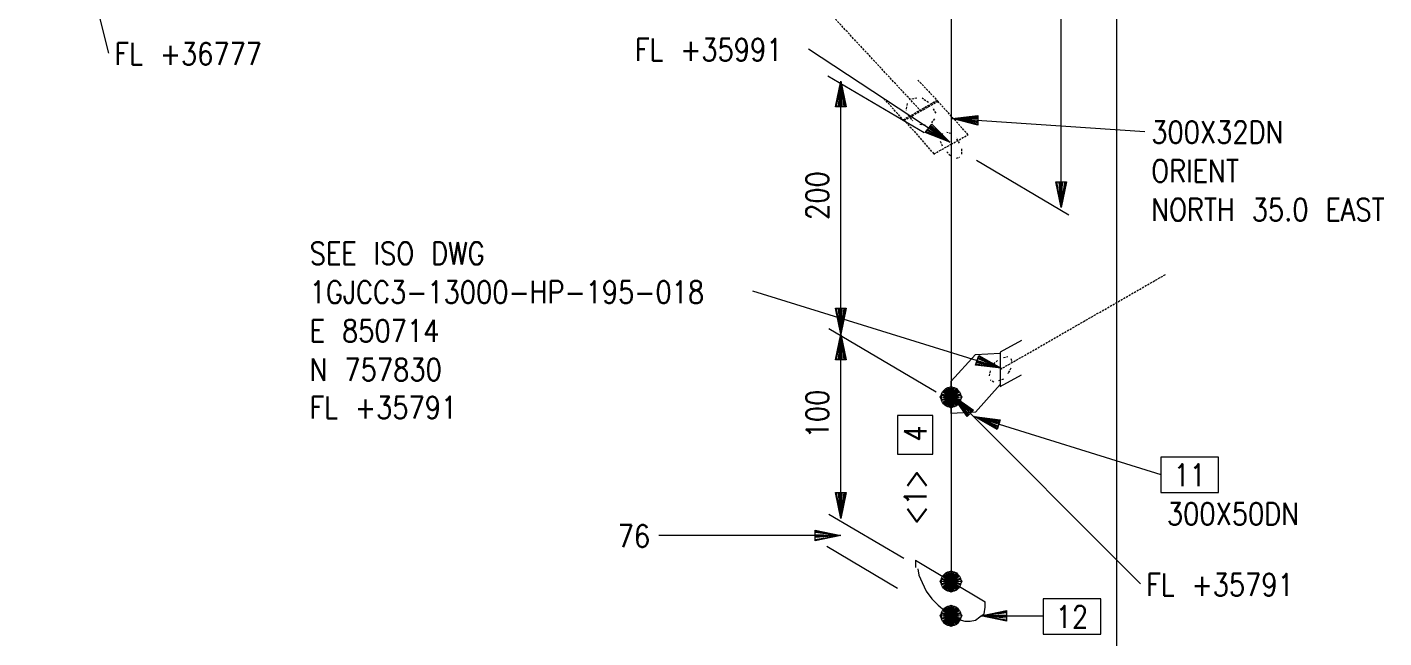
# Model space of a CAD drawing. Extents: x 0 to 841, y 0 to 594.
# Drawn here: x 403.9 to 568.7, y 288.6 to 362.7 of the extents above; entities that cross this region are included whole.
import ezdxf

# ---------------------------------------------------------------- set-up
doc = ezdxf.new("R2010")
doc.units = 0
doc.header["$MEASUREMENT"] = 0
doc.linetypes.add('HIDDEN', pattern=[0.375, 0.25, -0.125])
for name, color, linetype, lineweight in [('1', 7, 'Continuous', 9), ('3', 7, 'Continuous', 9), ('T-TEXT1', 7, 'Continuous', 9)]:
    doc.layers.add(name, color=color, linetype=linetype, lineweight=lineweight)
doc.styles.add('TXT', font='txt.shx')

msp = doc.modelspace()

# ---------------------------------------------------------------- linework, layer by layer
at = {"layer": '1', "color": 1, "linetype": 'Continuous', "lineweight": 0}
for p, q in [((516.0875, 410.875), (516.0875, 348.475)), ((516.0875, 348.475), (516.0875, 317.7875)), ((516.0875, 317.7875), (516.0875, 295.4375))]:
    msp.add_line(p, q, dxfattribs=at)
at = {"layer": '3', "color": 2, "linetype": 'Continuous', "lineweight": 0}
for p, q in [((536.2375, 279.7), (536.2375, 451.825)), ((529.475, 340.8), (529.475, 403.2)), ((403.8875, 398.9125), (413.775, 359.525)), ((515.95, 348.7375), (498.7875, 360.0375)), ((501.1375, 356.7875), (512.8375, 349.9)), ((502.6875, 325.4625), (502.6875, 356.1375)), ((516.2125, 351.5875), (539.6125, 350.0375)), ((530.3875, 339.8875), (519.2, 346.525)), ((522.1875, 321.3), (492.0375, 330.6625)), ((501.2625, 326.1125), (514.2625, 318.4375)), ((502.6875, 303.1), (502.6875, 325.4625)), ((516.2125, 318.05), (539.0875, 295.175)), ((518.9375, 315.45), (541.5625, 308.4375)), ((501.2625, 303.625), (510.3625, 298.2875)), ((502.6875, 301.025), (480.5875, 301.025)), ((501, 299.725), (509.5875, 294.65)), ((519.725, 291.275), (527.2625, 291.275))]:
    msp.add_line(p, q, dxfattribs=at)
at = {"layer": '3', "color": 2, "linetype": 'HIDDEN', "lineweight": 0}
for p, q in [((512.4375, 352.5), (493.075, 373.3)), ((512.05, 356.275), (514.525, 353.675)), ((510.3625, 351.3375), (508.025, 353.9375)), ((514.3875, 353.8), (510.3625, 351.4625)), ((514.525, 353.675), (510.3625, 351.3375)), ((510.75, 353.4125), (510.625, 352.6375)), ((511.925, 354.0625), (511.1375, 353.9375)), ((513.35, 353.5375), (512.575, 354.0625)), ((514.2625, 352.2375), (513.875, 352.8875)), ((518.1625, 349.6375), (514.3875, 353.8)), ((510.3625, 351.4625), (514, 347.3)), ((510.8875, 351.9875), (511.4, 351.3375)), ((513.7375, 351.075), (514.1375, 351.5875)), ((512.3125, 350.9375), (512.9625, 350.8125)), ((515.0375, 349.775), (514.7875, 349.3875)), ((516.0875, 349.775), (515.5625, 349.9)), ((516.0875, 348.475), (518.1625, 349.6375)), ((514, 347.3), (516.0875, 348.475)), ((514.7875, 348.8625), (515.0375, 348.2125)), ((517.125, 348.6), (516.7375, 349.25)), ((517.3875, 347.3), (517.3875, 347.95)), ((515.5625, 347.5625), (516.0875, 347.0375)), ((516.7375, 346.7875), (517.125, 346.9125)), ((521.2875, 321.825), (521.8, 322.3375)), ((522.45, 322.6), (522.975, 322.7375)), ((523.3625, 321.3), (522.975, 320.65)), ((523.3625, 322.475), (523.4875, 321.95)), ((520.7625, 320.3875), (520.8875, 321.0375)), ((521.2875, 319.6125), (520.8875, 319.875)), ((522.45, 320), (521.8, 319.7375))]:
    msp.add_line(p, q, dxfattribs=at)
at = {"layer": '3', "color": 1, "linetype": 'HIDDEN', "lineweight": 0}
msp.add_line((522.0625, 321.175), (542.2125, 332.7375), dxfattribs=at)
at = {"layer": '3', "color": 2, "linetype": 'Continuous', "lineweight": 0}
for points in [[(502.0375, 353.025), (502.6875, 356.1375), (503.3375, 353.025), (502.0375, 353.025)], [(502.175, 353.025), (502.6875, 356.1375), (503.2125, 353.025)], [(502.4375, 353.025), (502.6875, 356.1375), (503.0875, 353.025)], [(502.5625, 353.025), (502.6875, 356.1375), (502.825, 353.025)], [(519.3375, 350.8125), (516.2125, 351.5875), (519.3375, 351.9875), (519.3375, 350.8125)], [(519.3375, 350.9375), (516.2125, 351.5875), (519.3375, 351.85)], [(519.3375, 351.075), (516.2125, 351.5875), (519.3375, 351.725)], [(519.3375, 351.2), (516.2125, 351.5875), (519.3375, 351.5875)], [(513.7375, 350.9375), (515.95, 348.7375), (512.9625, 349.9), (513.7375, 350.9375)], [(513.6125, 350.8125), (515.95, 348.7375), (513.0875, 350.0375)], [(513.6125, 350.6875), (515.95, 348.7375), (513.225, 350.1625)], [(513.4875, 350.55), (515.95, 348.7375), (513.225, 350.2875)], [(530.125, 343.925), (529.475, 340.8), (528.825, 343.925), (530.125, 343.925)], [(529.9875, 343.925), (529.475, 340.8), (528.95, 343.925)], [(529.8625, 343.925), (529.475, 340.8), (529.2125, 343.925)], [(529.6, 343.925), (529.475, 340.8), (529.3375, 343.925)], [(503.3375, 328.5875), (502.6875, 325.4625), (502.0375, 328.5875), (503.3375, 328.5875)], [(503.2125, 328.5875), (502.6875, 325.4625), (502.175, 328.5875)], [(503.0875, 328.5875), (502.6875, 325.4625), (502.4375, 328.5875)], [(502.825, 328.5875), (502.6875, 325.4625), (502.5625, 328.5875)], [(502.0375, 322.3375), (502.6875, 325.4625), (503.3375, 322.3375), (502.0375, 322.3375)], [(502.175, 322.3375), (502.6875, 325.4625), (503.2125, 322.3375)], [(502.4375, 322.3375), (502.6875, 325.4625), (503.0875, 322.3375)], [(502.5625, 322.3375), (502.6875, 325.4625), (502.825, 322.3375)], [(519.4625, 322.8625), (522.1875, 321.3), (519.075, 321.6875), (519.4625, 322.8625)], [(519.4625, 322.7375), (522.1875, 321.3), (519.075, 321.825)], [(519.3375, 322.6), (522.1875, 321.3), (519.2, 321.95)], [(519.3375, 322.475), (522.1875, 321.3), (519.2, 322.0875)], [(518.0375, 315.45), (516.2125, 318.05), (518.8125, 316.2375), (518.0375, 315.45)], [(518.1625, 315.5875), (516.2125, 318.05), (518.6875, 316.1)], [(518.2875, 315.7125), (516.2125, 318.05), (518.6875, 316.1)], [(518.2875, 315.7125), (516.2125, 318.05), (518.55, 315.975)], [(513.875, 310.9), (513.875, 315.5875), (509.5875, 315.5875), (509.5875, 310.9), (513.875, 310.9)], [(521.675, 313.8875), (518.9375, 315.45), (522.0625, 315.0625), (521.675, 313.8875)], [(521.675, 314.025), (518.9375, 315.45), (522.0625, 314.9375)], [(521.8, 314.15), (518.9375, 315.45), (521.9375, 314.8)], [(521.8, 314.2875), (518.9375, 315.45), (521.9375, 314.675)], [(541.5625, 306.225), (548.5875, 306.225), (548.5875, 310.5125), (541.5625, 310.5125), (541.5625, 306.225)], [(503.3375, 306.225), (502.6875, 303.1), (502.0375, 306.225), (503.3375, 306.225)], [(503.2125, 306.225), (502.6875, 303.1), (502.175, 306.225)], [(503.0875, 306.225), (502.6875, 303.1), (502.4375, 306.225)], [(502.825, 306.225), (502.6875, 303.1), (502.5625, 306.225)], [(499.575, 301.675), (502.6875, 301.025), (499.575, 300.375), (499.575, 301.675)], [(499.575, 301.5375), (502.6875, 301.025), (499.575, 300.5)], [(499.575, 301.4125), (502.6875, 301.025), (499.575, 300.7625)], [(499.575, 301.15), (502.6875, 301.025), (499.575, 300.8875)], [(527.2625, 289.0625), (534.2875, 289.0625), (534.2875, 293.35), (527.2625, 293.35), (527.2625, 289.0625)], [(522.8375, 290.625), (519.725, 291.275), (522.8375, 291.925), (522.8375, 290.625)], [(522.8375, 290.75), (519.725, 291.275), (522.8375, 291.7875)], [(522.8375, 291.0125), (519.725, 291.275), (522.8375, 291.6625)], [(522.8375, 291.1375), (519.725, 291.275), (522.8375, 291.4)]]:
    msp.add_lwpolyline(points, dxfattribs=at)
at = {"layer": 'T-TEXT1', "color": 2, "linetype": 'Continuous', "lineweight": 0}
for q in [(511.7875, 297.125), (520.2375, 292.9625)]:
    msp.add_line((511.7875, 298.0375), q, dxfattribs=at)
for points in [[(524.6625, 324.6875), (522.0625, 323.25), (522.0625, 319.0875), (524.6625, 320.525)], [(516.0875, 317.7875), (516.0875, 319.7375), (519.075, 322.9875), (522.0625, 323.125), (522.0625, 319.35), (519.075, 315.975), (516.0875, 315.8375), (516.0875, 317.7875)], [(516.0875, 319.0875), (516.3375, 318.9625), (516.475, 318.9625), (516.7375, 318.8375), (516.8625, 318.7), (516.9875, 318.575), (517.125, 318.4375), (517.25, 318.1875), (517.25, 318.05), (517.3875, 317.7875), (517.25, 317.5375), (517.25, 317.4), (517.125, 317.1375), (516.9875, 317.0125), (516.8625, 316.8875), (516.7375, 316.75), (516.475, 316.625), (516.3375, 316.625), (516.0875, 316.625), (515.825, 316.625), (515.6875, 316.625), (515.4375, 316.75), (515.3, 316.8875), (515.175, 317.0125), (515.0375, 317.1375), (514.9125, 317.4), (514.9125, 317.5375), (514.9125, 317.7875), (514.9125, 318.05), (514.9125, 318.1875), (515.0375, 318.4375), (515.175, 318.575), (515.3, 318.7), (515.4375, 318.8375), (515.6875, 318.9625), (515.825, 318.9625), (516.0875, 319.0875), (516.0875, 319.0875), (516.3375, 318.9625), (516.0875, 316.4875), (515.825, 316.625), (516.0875, 319.0875), (516.3375, 318.9625), (516.475, 318.9625), (515.825, 316.625), (515.6875, 316.625), (516.3375, 318.9625), (516.475, 318.9625), (516.7375, 318.8375), (515.6875, 316.625), (515.4375, 316.75), (516.475, 318.9625), (516.7375, 318.8375), (516.8625, 318.7), (515.4375, 316.75), (515.3, 316.8875), (516.7375, 318.8375), (516.8625, 318.7), (516.9875, 318.575), (515.3, 316.8875), (515.175, 317.0125), (516.8625, 318.7), (516.9875, 318.575), (517.125, 318.4375), (515.175, 317.0125), (515.0375, 317.1375), (516.9875, 318.575), (517.125, 318.4375), (517.25, 318.1875), (515.0375, 317.1375), (514.9125, 317.4), (517.125, 318.4375), (517.25, 318.1875), (517.25, 318.05), (514.9125, 317.4), (514.9125, 317.5375), (517.25, 318.1875), (517.25, 318.05), (517.3875, 317.7875), (514.9125, 317.5375), (514.7875, 317.7875), (517.25, 318.05), (517.3875, 317.7875), (517.25, 317.5375), (514.7875, 317.7875), (514.9125, 318.05), (517.3875, 317.7875), (517.25, 317.5375), (517.25, 317.4), (514.9125, 318.05), (514.9125, 318.1875), (517.25, 317.5375), (517.25, 317.4), (517.125, 317.1375), (514.9125, 318.1875), (515.0375, 318.4375), (517.25, 317.4)], [(517.25, 317.4), (517.125, 317.1375), (516.9875, 317.0125), (515.0375, 318.4375), (515.175, 318.575), (517.125, 317.1375), (516.9875, 317.0125), (516.8625, 316.8875), (515.175, 318.575), (515.3, 318.7), (516.9875, 317.0125), (516.8625, 316.8875), (516.7375, 316.75), (515.3, 318.7), (515.4375, 318.8375), (516.8625, 316.8875), (516.7375, 316.75), (516.475, 316.625), (515.4375, 318.8375), (515.6875, 318.9625), (516.7375, 316.75), (516.475, 316.625), (516.3375, 316.625), (515.6875, 318.9625), (515.825, 318.9625), (516.475, 316.625), (516.3375, 316.625), (516.0875, 316.4875), (515.825, 318.9625), (516.0875, 319.0875), (516.3375, 316.625)], [(512.05, 296.9875), (512.1875, 296.2125), (512.575, 295.3), (513.0875, 294.2625), (513.7375, 293.35), (514.525, 292.575), (515.3, 291.925), (516.0875, 291.275), (516.8625, 290.8875), (517.775, 290.625), (518.425, 290.625), (519.075, 290.75), (519.5875, 291.1375), (520.1125, 291.5375), (520.2375, 292.3125), (520.2375, 292.9625)], [(516.0875, 296.7375), (516.3375, 296.6), (516.475, 296.6), (516.7375, 296.475), (516.8625, 296.3375), (516.9875, 296.2125), (517.125, 296.0875), (517.25, 295.825), (517.25, 295.6875), (517.3875, 295.4375), (517.25, 295.175), (517.25, 295.0375), (517.125, 294.7875), (516.9875, 294.65), (516.8625, 294.525), (516.7375, 294.3875), (516.475, 294.2625), (516.3375, 294.2625), (516.0875, 294.2625), (515.825, 294.2625), (515.6875, 294.2625), (515.4375, 294.3875), (515.3, 294.525), (515.175, 294.65), (515.0375, 294.7875), (514.9125, 295.0375), (514.9125, 295.175), (514.9125, 295.4375), (514.9125, 295.6875), (514.9125, 295.825), (515.0375, 296.0875), (515.175, 296.2125), (515.3, 296.3375), (515.4375, 296.475), (515.6875, 296.6), (515.825, 296.6), (516.0875, 296.7375), (516.0875, 296.7375), (516.3375, 296.6), (516.0875, 294.1375), (515.825, 294.2625), (516.0875, 296.7375), (516.3375, 296.6), (516.475, 296.6), (515.825, 294.2625), (515.6875, 294.2625), (516.3375, 296.6), (516.475, 296.6), (516.7375, 296.475), (515.6875, 294.2625), (515.4375, 294.3875), (516.475, 296.6), (516.7375, 296.475), (516.8625, 296.3375), (515.4375, 294.3875), (515.3, 294.525), (516.7375, 296.475), (516.8625, 296.3375), (516.9875, 296.2125), (515.3, 294.525), (515.175, 294.65), (516.8625, 296.3375), (516.9875, 296.2125), (517.125, 296.0875), (515.175, 294.65), (515.0375, 294.7875), (516.9875, 296.2125), (517.125, 296.0875), (517.25, 295.825), (515.0375, 294.7875), (514.9125, 295.0375), (517.125, 296.0875), (517.25, 295.825), (517.25, 295.6875), (514.9125, 295.0375), (514.9125, 295.175), (517.25, 295.825), (517.25, 295.6875), (517.3875, 295.4375), (514.9125, 295.175), (514.7875, 295.4375), (517.25, 295.6875), (517.3875, 295.4375), (517.25, 295.175), (514.7875, 295.4375), (514.9125, 295.6875), (517.3875, 295.4375), (517.25, 295.175), (517.25, 295.0375), (514.9125, 295.6875), (514.9125, 295.825), (517.25, 295.175), (517.25, 295.0375), (517.125, 294.7875), (514.9125, 295.825), (515.0375, 296.0875), (517.25, 295.0375)], [(517.25, 295.0375), (517.125, 294.7875), (516.9875, 294.65), (515.0375, 296.0875), (515.175, 296.2125), (517.125, 294.7875), (516.9875, 294.65), (516.8625, 294.525), (515.175, 296.2125), (515.3, 296.3375), (516.9875, 294.65), (516.8625, 294.525), (516.7375, 294.3875), (515.3, 296.3375), (515.4375, 296.475), (516.8625, 294.525), (516.7375, 294.3875), (516.475, 294.2625), (515.4375, 296.475), (515.6875, 296.6), (516.7375, 294.3875), (516.475, 294.2625), (516.3375, 294.2625), (515.6875, 296.6), (515.825, 296.6), (516.475, 294.2625), (516.3375, 294.2625), (516.0875, 294.1375), (515.825, 296.6), (516.0875, 296.7375), (516.3375, 294.2625)], [(516.0875, 292.575), (516.3375, 292.4375), (516.475, 292.4375), (516.7375, 292.3125), (516.8625, 292.1875), (516.9875, 292.05), (517.125, 291.925), (517.25, 291.6625), (517.25, 291.5375), (517.3875, 291.275), (517.25, 291.0125), (517.25, 290.8875), (517.125, 290.625), (516.9875, 290.4875), (516.8625, 290.3625), (516.7375, 290.2375), (516.475, 290.1), (516.3375, 290.1), (516.0875, 290.1), (515.825, 290.1), (515.6875, 290.1), (515.4375, 290.2375), (515.3, 290.3625), (515.175, 290.4875), (515.0375, 290.625), (514.9125, 290.8875), (514.9125, 291.0125), (514.9125, 291.275), (514.9125, 291.5375), (514.9125, 291.6625), (515.0375, 291.925), (515.175, 292.05), (515.3, 292.1875), (515.4375, 292.3125), (515.6875, 292.4375), (515.825, 292.4375), (516.0875, 292.575), (516.0875, 292.575), (516.3375, 292.4375), (516.0875, 289.975), (515.825, 290.1), (516.0875, 292.575), (516.3375, 292.4375), (516.475, 292.4375), (515.825, 290.1), (515.6875, 290.1), (516.3375, 292.4375), (516.475, 292.4375), (516.7375, 292.3125), (515.6875, 290.1), (515.4375, 290.2375), (516.475, 292.4375), (516.7375, 292.3125), (516.8625, 292.1875), (515.4375, 290.2375), (515.3, 290.3625), (516.7375, 292.3125), (516.8625, 292.1875), (516.9875, 292.05), (515.3, 290.3625), (515.175, 290.4875), (516.8625, 292.1875), (516.9875, 292.05), (517.125, 291.925), (515.175, 290.4875), (515.0375, 290.625), (516.9875, 292.05), (517.125, 291.925), (517.25, 291.6625), (515.0375, 290.625), (514.9125, 290.8875), (517.125, 291.925), (517.25, 291.6625), (517.25, 291.5375), (514.9125, 290.8875), (514.9125, 291.0125), (517.25, 291.6625), (517.25, 291.5375), (517.3875, 291.275), (514.9125, 291.0125), (514.7875, 291.275), (517.25, 291.5375), (517.3875, 291.275), (517.25, 291.0125), (514.7875, 291.275), (514.9125, 291.5375), (517.3875, 291.275), (517.25, 291.0125), (517.25, 290.8875), (514.9125, 291.5375), (514.9125, 291.6625), (517.25, 291.0125), (517.25, 290.8875), (517.125, 290.625), (514.9125, 291.6625), (515.0375, 291.925), (517.25, 290.8875)], [(517.25, 290.8875), (517.125, 290.625), (516.9875, 290.4875), (515.0375, 291.925), (515.175, 292.05), (517.125, 290.625), (516.9875, 290.4875), (516.8625, 290.3625), (515.175, 292.05), (515.3, 292.1875), (516.9875, 290.4875), (516.8625, 290.3625), (516.7375, 290.2375), (515.3, 292.1875), (515.4375, 292.3125), (516.8625, 290.3625), (516.7375, 290.2375), (516.475, 290.1), (515.4375, 292.3125), (515.6875, 292.4375), (516.7375, 290.2375), (516.475, 290.1), (516.3375, 290.1), (515.6875, 292.4375), (515.825, 292.4375), (516.475, 290.1), (516.3375, 290.1), (516.0875, 289.975), (515.825, 292.4375), (516.0875, 292.575), (516.3375, 290.1)]]:
    msp.add_lwpolyline(points, dxfattribs=at)

# ---------------------------------------------------------------- texts
at = {"layer": '3', "color": 2, "linetype": 'Continuous', "lineweight": 0, "style": 'TXT', "width": 0.851861}
for s, p in [('FL +35991', (477.7, 358.6)), ('FL +36777', (414.5, 358.1)), ('300X32DN', (540.4, 348.6)), ('ORIENT', (540.4, 343.9)), ('NORTH 35.0 EAST', (540.4, 339.2)), ('SEE ISO DWG', (438.2, 333.9)), ('1GJCC3-13000-HP-195-018', (438.2, 329.2)), ('E 850714', (438.2, 324.5)), ('N 757830', (438.2, 319.8)), ('FL +35791', (438.2, 315.2)), ('11', (543.1, 307)), ('300X50DN', (542.3, 302.3)), ('76', (475.6, 299.6)), ('FL +35791', (539.8, 293.7)), ('12', (528.8, 289.8))]:
    msp.add_text(s, height=2.7, dxfattribs=at).set_placement(p)
for s, p in [('200', (501.2, 339.3)), ('100', (501.2, 312.8)), ('4', (513.1, 312.4)), ('<1>', (513.1, 302.3))]:
    msp.add_text(s, height=2.7, rotation=90, dxfattribs=at).set_placement(p)

doc.saveas('drawing.dxf')
